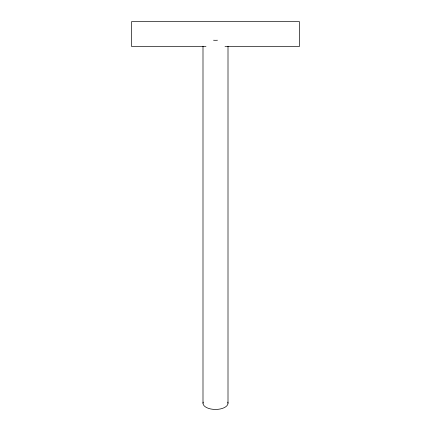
<?xml version="1.0" encoding="UTF-8"?>
<svg xmlns="http://www.w3.org/2000/svg" width="431" height="431" viewBox="0 0 431 431"><rect width="100%" height="100%" fill="white"/><g stroke="black" fill="none" stroke-linecap="round" stroke-linejoin="round"><path stroke-width="0.65" d="M205.986 46.559L131.638 46.559L131.638 21.55L299.362 21.55L299.362 46.559L225.014 46.559M228.004 46.23L228.004 403.195M202.996 46.23L202.996 403.195M217.456 40.228A12.504 6.255 0 0 1 213.544 40.228M227.816 402.112A12.504 6.255 0 0 1 215.5 409.45A12.504 6.255 0 0 1 203.184 402.112"/></g></svg>
